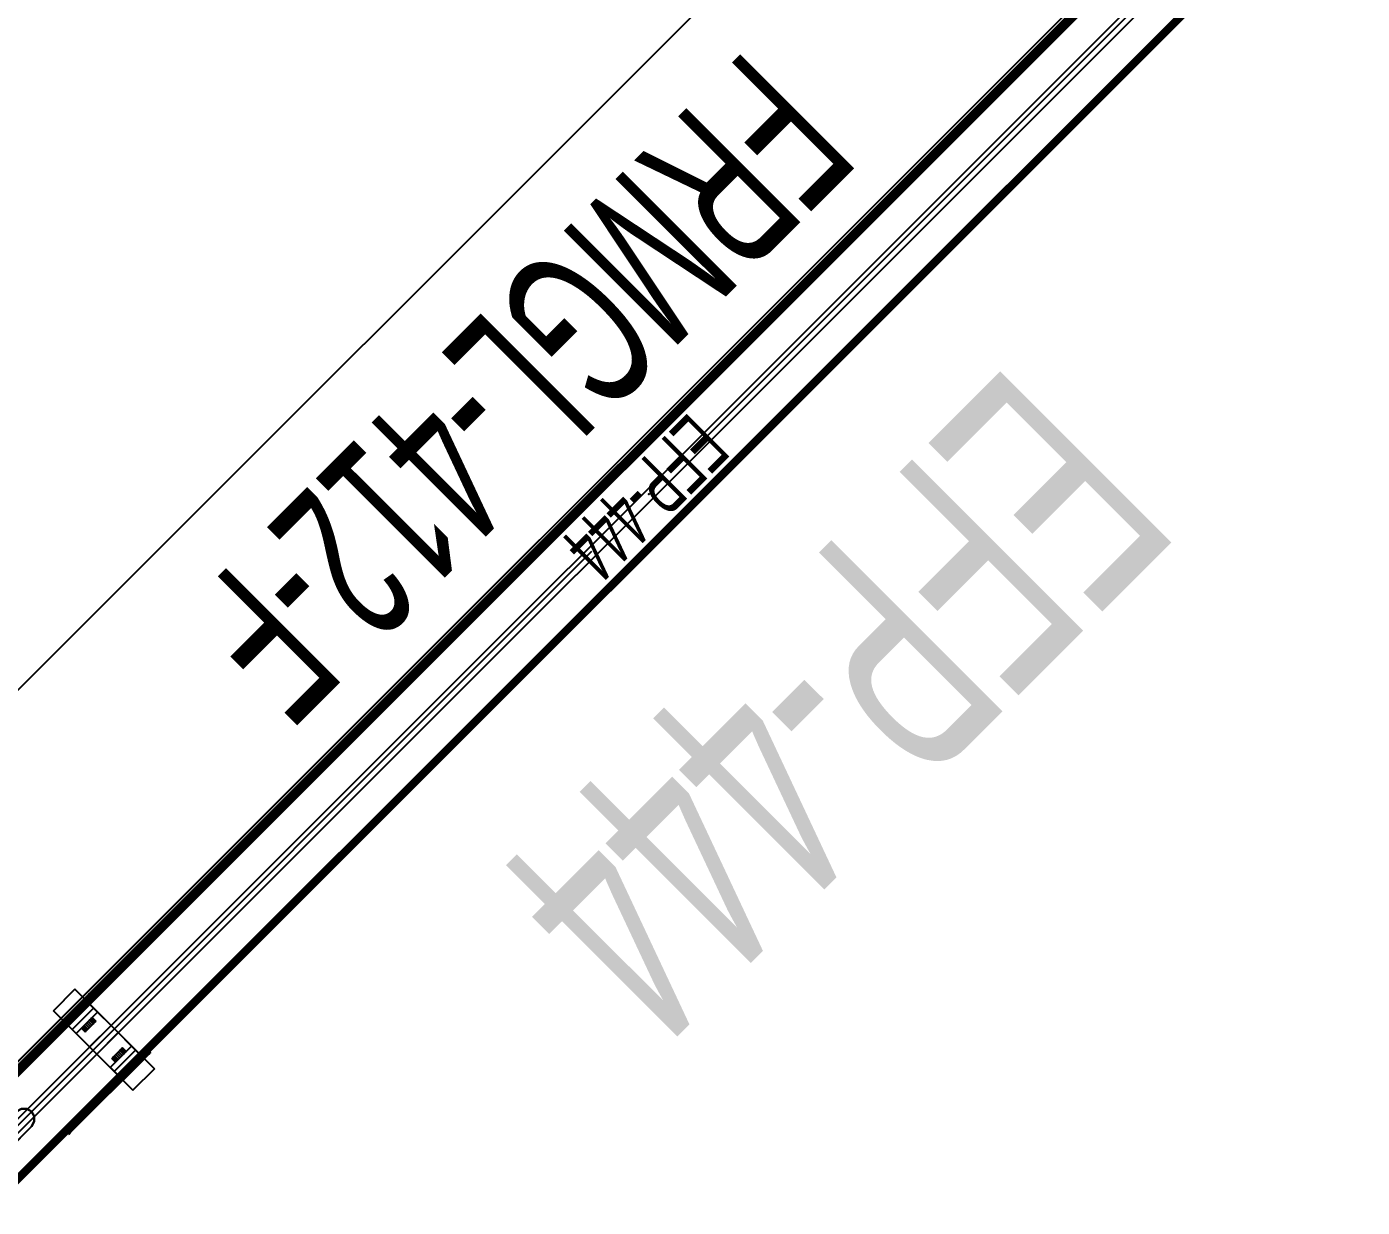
# Model space of a CAD drawing. Extents: x -170 to 1783, y -20 to 1205.
# Drawn here: x 38.51 to 71.61, y 391.3 to 420.57 of the extents above; entities that cross this region are included whole.
import ezdxf
from ezdxf.enums import TextEntityAlignment as Align

# ---------------------------------------------------------------- set-up
doc = ezdxf.new("R2010")
doc.units = 0
doc.header["$LTSCALE"] = 96
doc.header["$MEASUREMENT"] = 0
for name, color, linetype in [('A-FURN-3-PANEL-KNOCK', 7, 'Continuous'), ('A-FURN-3-PANEL-RACE', 7, 'Continuous'), ('A-FURN-3-PANEL-SIDE1', 7, 'Continuous'), ('A-FURN-3-PANEL-SIDE2', 7, 'Continuous'), ('A-FURN-3-PANEL-TOPCAP', 7, 'Continuous'), ('A-FURN-3-WKSF-TOP', 7, 'Continuous'), ('A-FURN-3-WKSF-TRIM', 7, 'Continuous'), ('A-FURN-P-PNLS', 7, 'Continuous'), ('A-FURN-P-PNLS-POWR', 7, 'Continuous'), ('A-FURN-P-PNLS-POWR-TEXT', 7, 'Continuous'), ('A-FURN-P-PNLS-TEXT', 7, 'Continuous'), ('A-FURN-P-WKSF', 7, 'Continuous'), ('AFUFI-3-CSPT_3D', 7, 'Continuous'), ('AFUFI-3-RVBK_3D', 7, 'Continuous'), ('AFUPN-3-BTPT', 7, 'Continuous'), ('AFUPN-3-SCGL', 7, 'Continuous'), ('AFUPN-P', 7, 'Continuous'), ('AFUPN-P-TN', 7, 'Continuous'), ('MAIN_FURN', 7, 'Continuous'), ('MAIN_PANEL', 7, 'Continuous'), ('MAIN_STORAGE', 7, 'Continuous'), ('MAIN_WKSURF', 7, 'Continuous'), ('SM', 7, 'Continuous')]:
    doc.layers.add(name, color=color, linetype=linetype)

# ---------------------------------------------------------------- blocks, each defined once
blk = doc.blocks.new('EC-EFP-444')
at = {"layer": 'A-FURN-3-PANEL-KNOCK', "color": 30, "linetype": 'Continuous'}
for points, invisible_edges in [([(42.51, 2.05, 3.54), (42.51, 2.05, 0.94), (45.39, 2.05, 0.94), (45.39, 2.05, 3.54)], 10), ([(42.51, 2.05, 0.94), (42.529, 2.05, 0.87), (45.371, 2.05, 0.87), (45.39, 2.05, 0.94)], 10), ([(45.39, 2.05, 3.54), (45.371, 2.05, 3.61), (42.529, 2.05, 3.61), (42.51, 2.05, 3.54)], 10), ([(42.529, 2.05, 0.87), (42.58, 2.05, 0.819), (45.32, 2.05, 0.819), (45.371, 2.05, 0.87)], 10), ([(45.371, 2.05, 3.61), (45.32, 2.05, 3.662), (42.58, 2.05, 3.662), (42.529, 2.05, 3.61)], 10), ([(42.58, 2.05, 0.819), (42.65, 2.05, 0.8), (45.25, 2.05, 0.8), (45.32, 2.05, 0.819)], 8), ([(45.32, 2.05, 3.662), (45.25, 2.05, 3.68), (42.65, 2.05, 3.68), (42.58, 2.05, 3.662)], 8), ([(42.51, -0.05, 3.54), (45.39, -0.05, 3.54), (45.39, -0.05, 0.94), (42.51, -0.05, 0.94)], 5), ([(42.51, -0.05, 0.94), (45.39, -0.05, 0.94), (45.371, -0.05, 0.87), (42.529, -0.05, 0.87)], 5), ([(45.39, -0.05, 3.54), (42.51, -0.05, 3.54), (42.529, -0.05, 3.61), (45.371, -0.05, 3.61)], 5), ([(45.371, -0.05, 3.61), (42.529, -0.05, 3.61), (42.58, -0.05, 3.662), (45.32, -0.05, 3.662)], 5), ([(42.529, -0.05, 0.87), (45.371, -0.05, 0.87), (45.32, -0.05, 0.819), (42.58, -0.05, 0.819)], 5), ([(42.58, -0.05, 0.819), (45.32, -0.05, 0.819), (45.25, -0.05, 0.8), (42.65, -0.05, 0.8)], 1), ([(45.32, -0.05, 3.662), (42.58, -0.05, 3.662), (42.65, -0.05, 3.68), (45.25, -0.05, 3.68)], 1)]:
    blk.add_3dface(points, dxfattribs=dict(at, invisible_edges=invisible_edges))
at = {"layer": 'A-FURN-3-PANEL-RACE', "color": 40, "linetype": 'Continuous'}
for points, invisible_edges in [([(0.08, 2.013, 3.515), (0.08, 2.013, 0.396), (47.92, 2.013, 0.396), (47.92, 2.013, 3.515)], 8), ([(0.5, 1.575, 0.396), (47.5, 1.575, 0.396), (0.08, 2.013, 0.396), (0.08, 1.575, 0.396)], 3), ([(47.5, 1.575, 0.396), (47.92, 1.575, 0.396), (47.92, 2.013, 0.396), (0.08, 2.013, 0.396)], 8), ([(0.6, 2.013, 4.085), (0.6, 2.013, 3.515), (47.4, 2.013, 3.515), (47.4, 2.013, 4.085)], 2), ([(47.86, 1.953, 0.456), (0.14, 1.953, 0.456), (0.14, 1.953, 3.515), (47.86, 1.953, 3.515)], 4), ([(0.5, 1.575, 0.456), (0.14, 1.575, 0.456), (0.14, 1.953, 0.456), (47.5, 1.575, 0.456)], 12), ([(47.5, 1.575, 0.456), (0.14, 1.953, 0.456), (47.86, 1.953, 0.456), (47.86, 1.575, 0.456)], 1), ([(47.4, 1.953, 3.515), (0.6, 1.953, 3.515), (0.6, 1.953, 4.085), (47.4, 1.953, 4.085)], 1), ([(2.098, 1.263, 0.396), (45.902, 1.263, 0.396), (0.5, 1.575, 0.396), (0.5, 1.263, 0.396)], 3), ([(47.5, 1.263, 0.396), (47.5, 1.575, 0.396), (0.5, 1.575, 0.396), (45.902, 1.263, 0.396)], 6), ([(2.098, 1.263, 0.456), (0.5, 1.263, 0.456), (0.5, 1.575, 0.456), (45.902, 1.263, 0.456)], 12), ([(47.5, 1.263, 0.456), (45.902, 1.263, 0.456), (0.5, 1.575, 0.456), (47.5, 1.575, 0.456)], 6), ([(2.098, 1.263, 0.396), (2.229, 1.227, 0.396), (45.771, 1.227, 0.396), (45.902, 1.263, 0.396)], 10), ([(2.098, 1.263, 0.456), (45.902, 1.263, 0.456), (45.771, 1.227, 0.456), (2.229, 1.227, 0.456)], 5), ([(2.229, 1.227, 0.456), (45.771, 1.227, 0.456), (45.675, 1.131, 0.456), (2.325, 1.131, 0.456)], 5), ([(2.229, 1.227, 0.396), (2.325, 1.131, 0.396), (45.675, 1.131, 0.396), (45.771, 1.227, 0.396)], 10), ([(2.325, 1.131, 0.396), (2.36, 1, 0.396), (45.639, 1, 0.396), (45.675, 1.131, 0.396)], 10), ([(2.325, 1.131, 0.456), (45.675, 1.131, 0.456), (45.639, 1, 0.456), (2.36, 1, 0.456)], 5), ([(2.36, 1, 0.396), (2.325, 0.869, 0.396), (45.675, 0.869, 0.396), (45.639, 1, 0.396)], 10), ([(2.36, 1, 0.456), (45.639, 1, 0.456), (45.675, 0.869, 0.456), (2.325, 0.869, 0.456)], 5), ([(0.5, 0.738, 0.456), (2.098, 0.738, 0.456), (47.5, 0.425, 0.456), (0.5, 0.425, 0.456)], 6), ([(0.5, 0.738, 0.396), (0.5, 0.425, 0.396), (47.5, 0.425, 0.396), (2.098, 0.738, 0.396)], 6), ([(2.098, 0.738, 0.456), (2.229, 0.773, 0.456), (45.771, 0.773, 0.456), (45.902, 0.738, 0.456)], 10), ([(2.098, 0.738, 0.396), (45.902, 0.738, 0.396), (45.771, 0.773, 0.396), (2.229, 0.773, 0.396)], 5), ([(45.902, 0.738, 0.456), (47.5, 0.738, 0.456), (47.5, 0.425, 0.456), (2.098, 0.738, 0.456)], 12), ([(45.902, 0.738, 0.396), (2.098, 0.738, 0.396), (47.5, 0.425, 0.396), (47.5, 0.738, 0.396)], 3), ([(2.325, 0.869, 0.456), (45.675, 0.869, 0.456), (45.771, 0.773, 0.456), (2.229, 0.773, 0.456)], 5), ([(2.325, 0.869, 0.396), (2.229, 0.773, 0.396), (45.771, 0.773, 0.396), (45.675, 0.869, 0.396)], 10), ([(0.5, 0.425, 0.396), (0.08, 0.425, 0.396), (0.08, -0.013, 0.396), (47.92, -0.013, 0.396)], 8), ([(0.5, 0.425, 0.456), (47.86, 0.047, 0.456), (0.14, 0.047, 0.456), (0.14, 0.425, 0.456)], 1), ([(47.5, 0.425, 0.396), (0.5, 0.425, 0.396), (47.92, -0.013, 0.396), (47.92, 0.425, 0.396)], 3), ([(47.5, 0.425, 0.456), (47.86, 0.425, 0.456), (47.86, 0.047, 0.456), (0.5, 0.425, 0.456)], 12), ([(0.14, 0.047, 0.456), (47.86, 0.047, 0.456), (47.86, 0.047, 3.515), (0.14, 0.047, 3.515)], 4), ([(0.6, 0.047, 3.515), (47.4, 0.047, 3.515), (47.4, 0.047, 4.085), (0.6, 0.047, 4.085)], 1), ([(47.92, -0.013, 3.515), (47.92, -0.013, 0.396), (0.08, -0.013, 0.396), (0.08, -0.013, 3.515)], 8), ([(47.4, -0.013, 4.085), (47.4, -0.013, 3.515), (0.6, -0.013, 3.515), (0.6, -0.013, 4.085)], 2)]:
    blk.add_3dface(points, dxfattribs=dict(at, invisible_edges=invisible_edges))
for points in [[(0.6, 2.007, 4.125), (0.6, 2.013, 4.085), (47.4, 2.013, 4.085), (47.4, 2.007, 4.125)], [(0.6, 1.992, 4.162), (0.6, 2.007, 4.125), (47.4, 2.007, 4.125), (47.4, 1.992, 4.162)], [(0.6, 1.967, 4.194), (0.6, 1.992, 4.162), (47.4, 1.992, 4.162), (47.4, 1.967, 4.194)], [(0.6, 1.935, 4.219), (0.6, 1.967, 4.194), (47.4, 1.967, 4.194), (47.4, 1.935, 4.219)], [(47.4, 1.949, 4.109), (47.4, 1.953, 4.085), (0.6, 1.953, 4.085), (0.6, 1.949, 4.109)], [(47.4, 1.94, 4.132), (47.4, 1.949, 4.109), (0.6, 1.949, 4.109), (0.6, 1.94, 4.132)], [(47.4, 1.925, 4.152), (47.4, 1.94, 4.132), (0.6, 1.94, 4.132), (0.6, 1.925, 4.152)], [(0.6, 1.898, 4.234), (0.6, 1.935, 4.219), (47.4, 1.935, 4.219), (47.4, 1.898, 4.234)], [(47.4, 1.905, 4.167), (47.4, 1.925, 4.152), (0.6, 1.925, 4.152), (0.6, 1.905, 4.167)], [(47.4, 1.882, 4.176), (47.4, 1.905, 4.167), (0.6, 1.905, 4.167), (0.6, 1.882, 4.176)], [(0.6, 1.858, 4.24), (0.6, 1.898, 4.234), (47.4, 1.898, 4.234), (47.4, 1.858, 4.24)], [(47.4, 1.858, 4.18), (47.4, 1.882, 4.176), (0.6, 1.882, 4.176), (0.6, 1.858, 4.18)], [(0.6, 1.858, 4.18), (0.6, 1.858, 4.24), (47.4, 1.858, 4.24), (47.4, 1.858, 4.18)], [(45.639, 1, 0.456), (45.675, 1.131, 0.456), (45.675, 1.131, 0.396), (45.639, 1, 0.396)], [(45.675, 0.869, 0.456), (45.639, 1, 0.456), (45.639, 1, 0.396), (45.675, 0.869, 0.396)], [(45.675, 1.131, 0.456), (45.771, 1.227, 0.456), (45.771, 1.227, 0.396), (45.675, 1.131, 0.396)], [(45.771, 1.227, 0.456), (45.902, 1.263, 0.456), (45.902, 1.263, 0.396), (45.771, 1.227, 0.396)], [(47.5, 1.263, 0.456), (47.5, 1.263, 0.396), (45.902, 1.263, 0.396), (45.902, 1.263, 0.456)], [(45.771, 0.773, 0.456), (45.675, 0.869, 0.456), (45.675, 0.869, 0.396), (45.771, 0.773, 0.396)], [(47.4, 0.142, 4.18), (47.4, 0.142, 4.24), (0.6, 0.142, 4.24), (0.6, 0.142, 4.18)], [(47.4, 0.142, 4.24), (47.4, 0.102, 4.234), (0.6, 0.102, 4.234), (0.6, 0.142, 4.24)], [(0.6, 0.142, 4.18), (0.6, 0.118, 4.176), (47.4, 0.118, 4.176), (47.4, 0.142, 4.18)], [(0.6, 0.118, 4.176), (0.6, 0.095, 4.167), (47.4, 0.095, 4.167), (47.4, 0.118, 4.176)], [(47.4, 0.102, 4.234), (47.4, 0.065, 4.219), (0.6, 0.065, 4.219), (0.6, 0.102, 4.234)], [(0.6, 0.095, 4.167), (0.6, 0.075, 4.152), (47.4, 0.075, 4.152), (47.4, 0.095, 4.167)], [(0.6, 0.075, 4.152), (0.6, 0.06, 4.132), (47.4, 0.06, 4.132), (47.4, 0.075, 4.152)], [(47.4, 0.065, 4.219), (47.4, 0.033, 4.194), (0.6, 0.033, 4.194), (0.6, 0.065, 4.219)], [(0.6, 0.06, 4.132), (0.6, 0.051, 4.109), (47.4, 0.051, 4.109), (47.4, 0.06, 4.132)], [(0.6, 0.051, 4.109), (0.6, 0.047, 4.085), (47.4, 0.047, 4.085), (47.4, 0.051, 4.109)], [(47.4, 0.033, 4.194), (47.4, 0.008, 4.162), (0.6, 0.008, 4.162), (0.6, 0.033, 4.194)], [(47.4, 0.008, 4.162), (47.4, -0.007, 4.125), (0.6, -0.007, 4.125), (0.6, 0.008, 4.162)], [(47.4, -0.007, 4.125), (47.4, -0.013, 4.085), (0.6, -0.013, 4.085), (0.6, -0.007, 4.125)]]:
    blk.add_3dface(points, dxfattribs=at)
at = {"layer": 'A-FURN-3-PANEL-SIDE1', "color": 7, "linetype": 'Continuous'}
for points in [[(47.322, 1.955, 43.74), (47.323, 0.045, 43.74), (0.678, 0.045, 43.74), (0.678, 1.955, 43.74)], [(47.322, 0.045, 4.24), (47.322, 1.955, 4.24), (0.678, 1.955, 4.24), (0.678, 0.045, 4.24)], [(47.323, 0.045, 43.74), (47.322, 0.045, 4.24), (0.678, 0.045, 4.24), (0.678, 0.045, 43.74)]]:
    blk.add_3dface(points, dxfattribs=at)
at = {"layer": 'A-FURN-3-PANEL-SIDE2', "color": 7, "linetype": 'Continuous'}
blk.add_3dface([(0.678, 1.955, 43.74), (0.678, 1.955, 4.24), (47.322, 1.955, 4.24), (47.322, 1.955, 43.74)], dxfattribs=at)
at = {"layer": 'A-FURN-3-PANEL-TOPCAP', "color": 60, "linetype": 'Continuous'}
for points, invisible_edges in [([(0.76, 2.02, 44.286), (0.76, 2.02, 44.161), (47.24, 2.02, 44.161), (47.24, 2.02, 44.286)], 5), ([(47.24, 2, 44.141), (47.24, 2.02, 44.161), (0.76, 2.02, 44.161), (0.76, 2, 44.141)], 5), ([(47.24, 2.02, 44.036), (47.24, 2, 44.056), (0.76, 2, 44.056), (0.76, 2.02, 44.036)], 5), ([(0.76, 2.02, 44.036), (0.815, 2.02, 43.774), (47.185, 2.02, 43.774), (47.24, 2.02, 44.036)], 5), ([(0.76, 2, 44.141), (0.76, 2, 44.056), (47.24, 2, 44.056), (47.24, 2, 44.141)], 5), ([(47.185, 2.02, 43.774), (0.815, 2.02, 43.774), (0.815, 1.986, 43.74), (47.185, 1.986, 43.74)], 10), ([(0.815, 0.045, 43.74), (0.815, -0.02, 43.774), (47.185, 0.014, 43.74), (47.185, 0.045, 43.74)], 1), ([(47.185, -0.02, 43.774), (47.185, 0.014, 43.74), (0.815, 0.014, 43.74), (0.815, -0.02, 43.774)], 5), ([(0.76, -0.02, 44.161), (47.24, -0.02, 44.161), (47.24, 0, 44.141), (0.76, 0, 44.141)], 10), ([(47.24, 0, 44.056), (0.76, 0, 44.056), (0.76, 0, 44.141), (47.24, 0, 44.141)], 10), ([(0.76, 0, 44.056), (47.24, 0, 44.056), (47.24, -0.02, 44.036), (0.76, -0.02, 44.036)], 10), ([(0.76, -0.02, 44.161), (0.76, -0.02, 44.286), (47.24, -0.02, 44.286), (47.24, -0.02, 44.161)], 5), ([(47.185, -0.02, 43.774), (0.815, -0.02, 43.774), (0.76, -0.02, 44.036), (47.24, -0.02, 44.036)], 10)]:
    blk.add_3dface(points, dxfattribs=dict(at, invisible_edges=invisible_edges))
for points in [[(47.24, 2.02, 44.286), (47.24, 2.015, 44.31), (0.76, 2.015, 44.31), (0.76, 2.02, 44.286)], [(47.24, 2.015, 44.31), (47.24, 2.001, 44.331), (0.76, 2.001, 44.331), (0.76, 2.015, 44.31)], [(47.24, 2.001, 44.331), (47.24, 1.98, 44.345), (0.76, 1.98, 44.345), (0.76, 2.001, 44.331)], [(47.185, 1.955, 43.74), (47.185, 1.986, 43.74), (0.815, 1.986, 43.74), (0.815, 1.955, 43.74)], [(47.24, 1.98, 44.345), (47.24, 1.956, 44.35), (0.76, 1.956, 44.35), (0.76, 1.98, 44.345)], [(0.76, 0.044, 44.35), (0.76, 1.956, 44.35), (47.24, 1.956, 44.35), (47.24, 0.044, 44.35)], [(0.76, 0.02, 44.345), (0.76, 0.044, 44.35), (47.24, 0.044, 44.35), (47.24, 0.02, 44.345)], [(0.76, -0.001, 44.331), (0.76, 0.02, 44.345), (47.24, 0.02, 44.345), (47.24, -0.001, 44.331)], [(0.76, -0.015, 44.31), (0.76, -0.001, 44.331), (47.24, -0.001, 44.331), (47.24, -0.015, 44.31)], [(0.76, -0.02, 44.286), (0.76, -0.015, 44.31), (47.24, -0.015, 44.31), (47.24, -0.02, 44.286)]]:
    blk.add_3dface(points, dxfattribs=at)
at = {"layer": 'A-FURN-P-PNLS', "color": 60, "linetype": 'Continuous'}
for p, q in [((0, 2), (48, 2)), ((48, 0), (0, 0))]:
    blk.add_line(p, q, dxfattribs=at)
at = {"layer": 'A-FURN-P-PNLS-POWR', "color": 1, "linetype": 'Continuous'}
for p, q in [((22, 1), (0, 1)), ((48, 1), (26, 1))]:
    blk.add_line(p, q, dxfattribs=at)
at = {"layer": 'MAIN_PANEL', "color": 7, "linetype": 'Continuous'}
for p in [(43.95, 2), (43.95, 2), (24, 1), (43.95, 0), (43.95, 0)]:
    blk.add_point(p, dxfattribs=at)
at = {"layer": 'A-FURN-P-PNLS-POWR-TEXT', "color": 1, "linetype": 'Continuous', "width": 0.577333}
blk.add_text('EFP-444', height=1.5, dxfattribs=at).set_placement((24.12, 1), align=Align.MIDDLE_CENTER)
at = {"layer": 'A-FURN-P-PNLS-TEXT', "color": 40, "linetype": 'Continuous', "width": 0.577333}
blk.add_text('EFP-444', height=6, dxfattribs=at).set_placement((24.455, 8), align=Align.MIDDLE_CENTER)
blk = doc.blocks.new('EC-WS-424-T')
at = {"layer": 'A-FURN-3-WKSF-TOP', "color": 60, "linetype": 'Continuous', "invisible_edges": 5}
for points in [[(46.632, -0.118, 29), (46.632, -23.882, 29), (1.368, -23.882, 29), (1.368, -0.118, 29)], [(1.368, -0.118, 27.75), (1.368, -23.882, 27.75), (46.632, -23.882, 27.75), (46.632, -0.118, 27.75)]]:
    blk.add_3dface(points, dxfattribs=at)
at = {"layer": 'A-FURN-3-WKSF-TRIM', "color": 40, "linetype": 'Continuous'}
for points in [[(1.368, 0, 28.882), (1.368, 0, 27.868), (46.632, 0, 27.868), (46.632, 0, 28.882)], [(1.368, -0.016, 28.941), (1.368, 0, 28.882), (46.632, 0, 28.882), (46.632, -0.016, 28.941)], [(1.368, 0, 27.868), (1.368, -0.016, 27.809), (46.632, -0.016, 27.809), (46.632, 0, 27.868)], [(1.368, -0.059, 28.984), (1.368, -0.016, 28.941), (46.632, -0.016, 28.941), (46.632, -0.059, 28.984)], [(1.368, -0.016, 27.809), (1.368, -0.059, 27.766), (46.632, -0.059, 27.766), (46.632, -0.016, 27.809)], [(1.368, -0.118, 29), (1.368, -0.059, 28.984), (46.632, -0.059, 28.984), (46.632, -0.118, 29)], [(1.368, -0.059, 27.766), (1.368, -0.118, 27.75), (46.632, -0.118, 27.75), (46.632, -0.059, 27.766)], [(46.632, -23.882, 29), (46.632, -23.941, 28.984), (1.368, -23.941, 28.984), (1.368, -23.882, 29)], [(46.632, -23.941, 27.766), (46.632, -23.882, 27.75), (1.368, -23.882, 27.75), (1.368, -23.941, 27.766)], [(46.632, -23.941, 28.984), (46.632, -23.984, 28.941), (1.368, -23.984, 28.941), (1.368, -23.941, 28.984)], [(46.632, -23.984, 27.809), (46.632, -23.941, 27.766), (1.368, -23.941, 27.766), (1.368, -23.984, 27.809)], [(46.632, -23.984, 28.941), (46.632, -24, 28.882), (1.368, -24, 28.882), (1.368, -23.984, 28.941)], [(46.632, -24, 27.868), (46.632, -23.984, 27.809), (1.368, -23.984, 27.809), (1.368, -24, 27.868)], [(46.632, -24, 28.882), (46.632, -24, 27.868), (1.368, -24, 27.868), (1.368, -24, 28.882)]]:
    blk.add_3dface(points, dxfattribs=at)
at = {"layer": 'A-FURN-P-WKSF', "color": 7, "linetype": 'Continuous'}
blk.add_line((1.25, 0), (46.75, 0), dxfattribs=at)
blk = doc.blocks.new('EC-HP-LF-230')
at = {"layer": 'AFUFI-3-CSPT_3D', "color": 60, "linetype": 'Continuous'}
for points, invisible_edges in [([(0, 17.375, 27.125), (30, 17.375, 27.125), (0, 17.375, 27.75)], 2), ([(30, 17.375, 27.125), (30, 17.375, 27.75), (0, 17.375, 27.75)], 12), ([(30, 17.375), (30, 17.375, 27.125), (0, 17.375, 27.125)], 12), ([(0, 17.375), (30, 17.375), (0, 17.375, 27.125)], 2), ([(30, 17.375), (0, 17.375), (0, 0)], 12), ([(30, 0), (30, 17.375), (0, 0)], 2), ([(0, 17.375, 27.75), (30, 0, 27.75), (0, 0, 27.75)], 1), ([(0, 17.375, 27.125), (0, 0, 27.125), (30, 0, 27.125)], 12), ([(30, 17.375, 27.125), (0, 17.375, 27.125), (0, 0, 27.125)], 12), ([(0, 17.375, 27.75), (30, 17.375, 27.75), (30, 0, 27.75)], 12), ([(0, 17.375, 27.125), (30, 0, 27.125), (30, 17.375, 27.125)], 1), ([(30, 0, 27.125), (30, 17.375, 27.125), (0, 0, 27.125)], 2), ([(0.675, 0, 25.55), (29.325, 0, 25.55), (29.325, 0.771, 25.55)], 12), ([(0.675, 0, 25.55), (29.325, 0.771, 25.55), (0.675, 0.771, 25.55)], 1), ([(29.325, 0, 1.175), (0.675, 0, 1.175), (0.675, 0.771, 1.175)], 12), ([(29.325, 0, 1.175), (0.675, 0.771, 1.175), (29.325, 0.771, 1.175)], 1), ([(0, 0, 27.125), (0, 0, 27.75), (30, 0, 27.75)], 12), ([(30, 0, 27.125), (0, 0, 27.125), (30, 0, 27.75)], 2), ([(30, 0), (0, 0), (0.675, 0, 1.15)], 14), ([(0, 0, 27.125), (30, 0, 27.125), (29.325, 0, 25.55)], 14), ([(0.675, 0, 25.55), (0, 0, 27.125), (29.325, 0, 25.55)], 3), ([(29.325, 0, 1.175), (30, 0), (0.675, 0, 1.175)], 3)]:
    blk.add_3dface(points, dxfattribs=dict(at, invisible_edges=invisible_edges))
for points in [[(0.8, 0, 25.425), (0.8, 0.62, 25.425), (29.2, 0.62, 25.425), (29.2, 0, 25.425)], [(0.8, 0.62, 13.425), (29.2, 0.62, 13.425), (29.2, 0.62, 24.987), (0.8, 0.62, 24.987)], [(0.8, 0, 13.3), (0.8, 0.62, 13.3), (29.2, 0.62, 13.3), (29.2, 0, 13.3)], [(0.8, 0.62, 1.3), (29.2, 0.62, 1.3), (29.2, 0.62, 12.862), (0.8, 0.62, 12.862)], [(29.2, 0.558, 24.987), (29.2, 0, 24.363), (0.8, 0, 24.363), (0.8, 0.558, 24.987)], [(0.8, 0.558, 25.362), (0.8, 0.063, 25.362), (29.2, 0.063, 25.362), (29.2, 0.558, 25.362)], [(0.8, 0.558, 25.362), (29.2, 0.558, 25.362), (29.2, 0.558, 24.987), (0.8, 0.558, 24.987)], [(29.2, 0.558, 12.862), (29.2, 0, 12.237), (0.8, 0, 12.237), (0.8, 0.558, 12.862)], [(0.8, 0.558, 13.237), (0.8, 0.063, 13.237), (29.2, 0.063, 13.237), (29.2, 0.558, 13.237)], [(0.8, 0.558, 13.237), (29.2, 0.558, 13.237), (29.2, 0.558, 12.862), (0.8, 0.558, 12.862)], [(29.2, 0, 25.175), (29.2, 0.063, 25.175), (0.8, 0.063, 25.175), (0.8, 0, 25.175)], [(29.2, 0, 13.05), (29.2, 0.063, 13.05), (0.8, 0.063, 13.05), (0.8, 0, 13.05)], [(0.8, 0, 25.175), (0.8, 0, 25.425), (29.2, 0, 25.425), (29.2, 0, 25.175)], [(29.2, 0, 24.363), (29.2, 0, 13.425), (0.8, 0, 13.425), (0.8, 0, 24.363)], [(0.8, 0, 13.05), (0.8, 0, 13.3), (29.2, 0, 13.3), (29.2, 0, 13.05)], [(29.2, 0, 12.237), (29.2, 0, 1.3), (0.8, 0, 1.3), (0.8, 0, 12.237)]]:
    blk.add_3dface(points, dxfattribs=at)
at = {"layer": 'AFUFI-3-RVBK_3D', "color": 60, "linetype": 'Continuous'}
for points, invisible_edges in [([(0.675, 0.771, 1.175), (0.675, 0.771, 25.55), (29.325, 0.771, 25.55)], 12), ([(0.675, 0.771, 1.175), (29.325, 0.771, 25.55), (29.325, 0.771, 1.175)], 1)]:
    blk.add_3dface(points, dxfattribs=dict(at, invisible_edges=invisible_edges))
at = {"layer": 'SM', "color": 60, "linetype": 'Continuous'}
blk.add_line((30, 17.375), (0, 17.375), dxfattribs=at)
blk = doc.blocks.new('EC-FRMGL-412-F')
at = {"layer": 'AFUPN-3-BTPT', "color": 132, "linetype": 'Continuous'}
for points, invisible_edges in [([(42.75, 1.735, 28.219), (42.75, 2.395, 28.219), (42.75, 1.735, 28.819)], 2), ([(42.75, 2.045, 28.819), (42.75, 1.735, 28.819), (42.75, 2.395, 28.219)], 14), ([(42.75, 2.395, 30.374), (42.75, 2.045, 28.819), (42.75, 2.395, 28.219)], 3), ([(42.75, 2.045, 29.999), (42.75, 2.045, 28.819), (42.75, 2.395, 30.374)], 14), ([(42.75, 1.595, 30.374), (42.75, 2.045, 29.999), (42.75, 2.395, 30.374)], 3), ([(43.5, 2.395, 28.219), (42.75, 2.395, 28.219), (43.5, 1.735, 28.219)], 2), ([(42.75, 1.735, 28.219), (43.5, 1.735, 28.219), (42.75, 2.395, 28.219)], 2), ([(42.75, 2.395, 30.374), (42.75, 2.395, 28.219), (43.5, 2.395, 30.374)], 2), ([(43.5, 2.395, 28.219), (43.5, 2.395, 30.374), (42.75, 2.395, 28.219)], 2), ([(42.75, 2.395, 30.374), (43.5, 2.395, 30.374), (42.75, 1.595, 30.374)], 2), ([(43.5, 1.595, 30.374), (42.75, 1.595, 30.374), (43.5, 2.395, 30.374)], 2), ([(43.5, 1.735, 28.219), (43.5, 2.045, 28.819), (43.5, 2.395, 28.219)], 3), ([(43.5, 2.395, 30.374), (43.5, 2.395, 28.219), (43.5, 2.045, 28.819)], 14), ([(43.5, 2.045, 29.999), (43.5, 2.395, 30.374), (43.5, 2.045, 28.819)], 3), ([(43.5, 1.125, 29.999), (43.5, 2.395, 30.374), (43.5, 2.045, 29.999)], 3), ([(43.5, 1.595, 30.374), (43.5, 2.395, 30.374), (43.5, 1.125, 29.999)], 14), ([(42.75, 2.045, 28.819), (42.75, 2.045, 29.999), (43.5, 2.045, 28.819)], 2), ([(43.5, 2.045, 29.999), (43.5, 2.045, 28.819), (42.75, 2.045, 29.999)], 2), ([(42.75, 2.045, 29.999), (42.75, 1.595, 30.374), (42.75, 1.125, 29.999)], 3), ([(42.75, 2.045, 28.819), (43.5, 2.045, 28.819), (42.75, 1.735, 28.819)], 2), ([(43.5, 1.735, 28.819), (42.75, 1.735, 28.819), (43.5, 2.045, 28.819)], 2), ([(42.75, 2.045, 29.999), (42.75, 1.125, 29.999), (43.5, 2.045, 29.999)], 2), ([(43.5, 1.125, 29.999), (43.5, 2.045, 29.999), (42.75, 1.125, 29.999)], 2), ([(43.5, 2.045, 28.819), (43.5, 1.735, 28.219), (43.5, 1.735, 28.819)], 1), ([(42.75, 1.735, 28.219), (42.75, 1.735, 28.819), (43.5, 1.735, 28.219)], 2), ([(43.5, 1.735, 28.819), (43.5, 1.735, 28.219), (42.75, 1.735, 28.819)], 2), ([(42.75, 1.125, 33.499), (42.75, 1.125, 29.999), (42.75, 1.595, 30.374)], 14), ([(42.75, 1.595, 33.499), (42.75, 1.125, 33.499), (42.75, 1.595, 30.374)], 2), ([(42.75, 1.595, 30.374), (42.944, 1.595, 31.547), (42.75, 1.595, 33.499)], 3), ([(43.5, 1.595, 33.499), (42.75, 1.595, 33.499), (42.944, 1.595, 31.547)], 14), ([(42.938, 1.595, 31.499), (42.944, 1.595, 31.547), (42.75, 1.595, 30.374)], 14), ([(43.5, 1.595, 30.374), (42.963, 1.595, 31.405), (42.75, 1.595, 30.374)], 3), ([(42.944, 1.595, 31.45), (42.75, 1.595, 30.374), (42.963, 1.595, 31.405)], 3), ([(42.938, 1.595, 31.499), (42.75, 1.595, 30.374), (42.944, 1.595, 31.45)], 3), ([(42.75, 1.595, 33.499), (43.5, 1.595, 33.499), (42.75, 1.125, 33.499)], 2), ([(43.5, 1.125, 33.499), (42.75, 1.125, 33.499), (43.5, 1.595, 33.499)], 2), ([(42.944, 1.595, 31.45), (42.944, 1.47, 31.45), (42.938, 1.595, 31.499)], 2), ([(42.938, 1.47, 31.499), (42.938, 1.595, 31.499), (42.944, 1.47, 31.45)], 2), ([(42.938, 1.595, 31.499), (42.938, 1.47, 31.499), (42.944, 1.595, 31.547)], 2), ([(42.944, 1.47, 31.547), (42.944, 1.595, 31.547), (42.938, 1.47, 31.499)], 2), ([(42.938, 1.47, 31.499), (42.944, 1.47, 31.45), (42.944, 1.47, 31.547)], 2), ([(42.963, 1.595, 31.592), (43.5, 1.595, 33.499), (42.944, 1.595, 31.547)], 3), ([(42.963, 1.595, 31.405), (42.963, 1.47, 31.405), (42.944, 1.595, 31.45)], 2), ([(42.944, 1.47, 31.45), (42.944, 1.595, 31.45), (42.963, 1.47, 31.405)], 2), ([(42.944, 1.595, 31.547), (42.944, 1.47, 31.547), (42.963, 1.595, 31.592)], 2), ([(42.963, 1.47, 31.592), (42.963, 1.595, 31.592), (42.944, 1.47, 31.547)], 2), ([(42.963, 1.47, 31.592), (42.944, 1.47, 31.547), (42.944, 1.47, 31.45)], 14), ([(42.963, 1.47, 31.405), (42.963, 1.47, 31.592), (42.944, 1.47, 31.45)], 3), ([(42.992, 1.595, 31.631), (43.5, 1.595, 33.499), (42.963, 1.595, 31.592)], 3), ([(42.992, 1.595, 31.366), (42.963, 1.595, 31.405), (43.5, 1.595, 30.374)], 14), ([(42.992, 1.595, 31.366), (42.992, 1.47, 31.366), (42.963, 1.595, 31.405)], 2), ([(42.963, 1.47, 31.405), (42.963, 1.595, 31.405), (42.992, 1.47, 31.366)], 2), ([(42.963, 1.595, 31.592), (42.963, 1.47, 31.592), (42.992, 1.595, 31.631)], 2), ([(42.992, 1.47, 31.631), (42.992, 1.595, 31.631), (42.963, 1.47, 31.592)], 2), ([(42.992, 1.47, 31.631), (42.963, 1.47, 31.592), (42.963, 1.47, 31.405)], 14), ([(42.992, 1.47, 31.366), (42.992, 1.47, 31.631), (42.963, 1.47, 31.405)], 3), ([(43.031, 1.595, 31.661), (43.5, 1.595, 33.499), (42.992, 1.595, 31.631)], 3), ([(43.031, 1.595, 31.336), (42.992, 1.595, 31.366), (43.5, 1.595, 30.374)], 14), ([(42.992, 1.595, 31.366), (43.031, 1.595, 31.336), (42.992, 1.47, 31.366)], 2), ([(43.031, 1.47, 31.336), (42.992, 1.47, 31.366), (43.031, 1.595, 31.336)], 2), ([(42.992, 1.595, 31.631), (42.992, 1.47, 31.631), (43.031, 1.595, 31.661)], 2), ([(43.031, 1.47, 31.661), (43.031, 1.595, 31.661), (42.992, 1.47, 31.631)], 2), ([(43.031, 1.47, 31.661), (42.992, 1.47, 31.631), (42.992, 1.47, 31.366)], 14), ([(43.031, 1.47, 31.336), (43.031, 1.47, 31.661), (42.992, 1.47, 31.366)], 3), ([(43.077, 1.595, 31.68), (43.5, 1.595, 33.499), (43.031, 1.595, 31.661)], 3), ([(43.077, 1.595, 31.317), (43.031, 1.595, 31.336), (43.5, 1.595, 30.374)], 14), ([(43.031, 1.595, 31.336), (43.077, 1.595, 31.317), (43.031, 1.47, 31.336)], 2), ([(43.077, 1.47, 31.317), (43.031, 1.47, 31.336), (43.077, 1.595, 31.317)], 2), ([(43.077, 1.595, 31.68), (43.031, 1.595, 31.661), (43.077, 1.47, 31.68)], 2), ([(43.031, 1.47, 31.661), (43.077, 1.47, 31.68), (43.031, 1.595, 31.661)], 2), ([(43.077, 1.47, 31.68), (43.031, 1.47, 31.661), (43.031, 1.47, 31.336)], 14), ([(43.077, 1.47, 31.317), (43.077, 1.47, 31.68), (43.031, 1.47, 31.336)], 3), ([(43.125, 1.595, 31.686), (43.5, 1.595, 33.499), (43.077, 1.595, 31.68)], 3), ([(43.125, 1.595, 31.311), (43.077, 1.595, 31.317), (43.5, 1.595, 30.374)], 14), ([(43.125, 1.595, 31.686), (43.077, 1.595, 31.68), (43.125, 1.47, 31.686)], 2), ([(43.077, 1.47, 31.68), (43.125, 1.47, 31.686), (43.077, 1.595, 31.68)], 2), ([(43.077, 1.595, 31.317), (43.125, 1.595, 31.311), (43.077, 1.47, 31.317)], 2), ([(43.125, 1.47, 31.311), (43.077, 1.47, 31.317), (43.125, 1.595, 31.311)], 2), ([(43.125, 1.47, 31.686), (43.077, 1.47, 31.68), (43.077, 1.47, 31.317)], 14), ([(43.125, 1.47, 31.311), (43.125, 1.47, 31.686), (43.077, 1.47, 31.317)], 3), ([(43.174, 1.595, 31.68), (43.5, 1.595, 33.499), (43.125, 1.595, 31.686)], 3), ([(43.174, 1.595, 31.317), (43.125, 1.595, 31.311), (43.5, 1.595, 30.374)], 14), ([(43.174, 1.595, 31.68), (43.125, 1.595, 31.686), (43.174, 1.47, 31.68)], 2), ([(43.125, 1.47, 31.686), (43.174, 1.47, 31.68), (43.125, 1.595, 31.686)], 2), ([(43.174, 1.595, 31.317), (43.174, 1.47, 31.317), (43.125, 1.595, 31.311)], 2), ([(43.125, 1.47, 31.311), (43.125, 1.595, 31.311), (43.174, 1.47, 31.317)], 2), ([(43.174, 1.47, 31.68), (43.125, 1.47, 31.686), (43.125, 1.47, 31.311)], 14), ([(43.174, 1.47, 31.317), (43.174, 1.47, 31.68), (43.125, 1.47, 31.311)], 3), ([(43.219, 1.595, 31.661), (43.5, 1.595, 33.499), (43.174, 1.595, 31.68)], 3), ([(43.219, 1.595, 31.336), (43.174, 1.595, 31.317), (43.5, 1.595, 30.374)], 14), ([(43.219, 1.595, 31.661), (43.174, 1.595, 31.68), (43.219, 1.47, 31.661)], 2), ([(43.174, 1.47, 31.68), (43.219, 1.47, 31.661), (43.174, 1.595, 31.68)], 2), ([(43.174, 1.595, 31.317), (43.219, 1.595, 31.336), (43.174, 1.47, 31.317)], 2), ([(43.219, 1.47, 31.336), (43.174, 1.47, 31.317), (43.219, 1.595, 31.336)], 2), ([(43.219, 1.47, 31.661), (43.174, 1.47, 31.68), (43.174, 1.47, 31.317)], 14), ([(43.219, 1.47, 31.336), (43.219, 1.47, 31.661), (43.174, 1.47, 31.317)], 3), ([(43.258, 1.595, 31.631), (43.5, 1.595, 33.499), (43.219, 1.595, 31.661)], 3), ([(43.258, 1.595, 31.366), (43.219, 1.595, 31.336), (43.5, 1.595, 30.374)], 14), ([(43.258, 1.595, 31.631), (43.219, 1.595, 31.661), (43.258, 1.47, 31.631)], 2), ([(43.219, 1.47, 31.661), (43.258, 1.47, 31.631), (43.219, 1.595, 31.661)], 2), ([(43.219, 1.595, 31.336), (43.258, 1.595, 31.366), (43.219, 1.47, 31.336)], 2), ([(43.258, 1.47, 31.366), (43.219, 1.47, 31.336), (43.258, 1.595, 31.366)], 2), ([(43.258, 1.47, 31.631), (43.219, 1.47, 31.661), (43.219, 1.47, 31.336)], 14), ([(43.258, 1.47, 31.366), (43.258, 1.47, 31.631), (43.219, 1.47, 31.336)], 3), ([(43.287, 1.595, 31.592), (43.5, 1.595, 33.499), (43.258, 1.595, 31.631)], 3), ([(43.287, 1.595, 31.405), (43.258, 1.595, 31.366), (43.5, 1.595, 30.374)], 14), ([(43.287, 1.47, 31.592), (43.287, 1.595, 31.592), (43.258, 1.47, 31.631)], 2), ([(43.258, 1.595, 31.631), (43.258, 1.47, 31.631), (43.287, 1.595, 31.592)], 2), ([(43.258, 1.47, 31.366), (43.258, 1.595, 31.366), (43.287, 1.47, 31.405)], 2), ([(43.287, 1.595, 31.405), (43.287, 1.47, 31.405), (43.258, 1.595, 31.366)], 2), ([(43.287, 1.47, 31.592), (43.258, 1.47, 31.631), (43.258, 1.47, 31.366)], 14), ([(43.287, 1.47, 31.405), (43.287, 1.47, 31.592), (43.258, 1.47, 31.366)], 3), ([(43.306, 1.595, 31.547), (43.5, 1.595, 33.499), (43.287, 1.595, 31.592)], 3), ([(43.306, 1.595, 31.45), (43.287, 1.595, 31.405), (43.5, 1.595, 30.374)], 14), ([(43.306, 1.47, 31.547), (43.306, 1.595, 31.547), (43.287, 1.47, 31.592)], 2), ([(43.287, 1.595, 31.592), (43.287, 1.47, 31.592), (43.306, 1.595, 31.547)], 2), ([(43.287, 1.47, 31.405), (43.287, 1.595, 31.405), (43.306, 1.47, 31.45)], 2), ([(43.306, 1.595, 31.45), (43.306, 1.47, 31.45), (43.287, 1.595, 31.405)], 2), ([(43.306, 1.47, 31.547), (43.287, 1.47, 31.592), (43.287, 1.47, 31.405)], 14), ([(43.306, 1.47, 31.45), (43.306, 1.47, 31.547), (43.287, 1.47, 31.405)], 3), ([(43.313, 1.595, 31.499), (43.5, 1.595, 33.499), (43.306, 1.595, 31.547)], 3), ([(43.313, 1.595, 31.499), (43.306, 1.595, 31.45), (43.5, 1.595, 30.374)], 14), ([(43.313, 1.47, 31.499), (43.313, 1.595, 31.499), (43.306, 1.47, 31.547)], 2), ([(43.306, 1.595, 31.547), (43.306, 1.47, 31.547), (43.313, 1.595, 31.499)], 2), ([(43.306, 1.47, 31.45), (43.306, 1.595, 31.45), (43.313, 1.47, 31.499)], 2), ([(43.313, 1.595, 31.499), (43.313, 1.47, 31.499), (43.306, 1.595, 31.45)], 2), ([(43.313, 1.47, 31.499), (43.306, 1.47, 31.547), (43.306, 1.47, 31.45)], 2), ([(43.5, 1.595, 33.499), (43.313, 1.595, 31.499), (43.5, 1.595, 30.374)], 3), ([(43.5, 1.125, 33.499), (43.5, 1.595, 30.374), (43.5, 1.125, 29.999)], 3), ([(43.5, 1.595, 33.499), (43.5, 1.595, 30.374), (43.5, 1.125, 33.499)], 2), ([(42.75, 1.125, 29.999), (42.75, 1.125, 33.499), (43.5, 1.125, 29.999)], 2), ([(43.5, 1.125, 33.499), (43.5, 1.125, 29.999), (42.75, 1.125, 33.499)], 2), ([(43.5, 0.405, 33.499), (42.75, 0.405, 33.499), (43.5, 0.875, 33.499)], 2), ([(42.75, 0.875, 33.499), (43.5, 0.875, 33.499), (42.75, 0.405, 33.499)], 2), ([(43.5, 0.875, 29.999), (43.5, 0.875, 33.499), (42.75, 0.875, 29.999)], 2), ([(42.75, 0.875, 33.499), (42.75, 0.875, 29.999), (43.5, 0.875, 33.499)], 2), ([(43.5, -0.045, 29.999), (43.5, 0.875, 29.999), (42.75, -0.045, 29.999)], 2), ([(42.75, 0.875, 29.999), (42.75, -0.045, 29.999), (43.5, 0.875, 29.999)], 2), ([(42.75, 0.875, 29.999), (42.75, -0.395, 30.374), (42.75, -0.045, 29.999)], 3), ([(42.75, 0.405, 30.374), (42.75, -0.395, 30.374), (42.75, 0.875, 29.999)], 14), ([(42.75, 0.875, 33.499), (42.75, 0.405, 30.374), (42.75, 0.875, 29.999)], 3), ([(42.75, 0.405, 33.499), (42.75, 0.405, 30.374), (42.75, 0.875, 33.499)], 2), ([(43.5, -0.045, 29.999), (43.5, 0.405, 30.374), (43.5, 0.875, 29.999)], 3), ([(43.5, 0.875, 33.499), (43.5, 0.875, 29.999), (43.5, 0.405, 30.374)], 14), ([(43.5, 0.405, 33.499), (43.5, 0.875, 33.499), (43.5, 0.405, 30.374)], 2), ([(43.5, -0.395, 30.374), (42.75, -0.395, 30.374), (43.5, 0.405, 30.374)], 2), ([(42.75, 0.405, 30.374), (43.5, 0.405, 30.374), (42.75, -0.395, 30.374)], 2), ([(42.75, 0.405, 33.499), (43.5, 0.405, 33.499), (43.306, 0.405, 31.547)], 14), ([(43.287, 0.405, 31.592), (42.75, 0.405, 33.499), (43.306, 0.405, 31.547)], 3), ([(43.258, 0.405, 31.631), (42.75, 0.405, 33.499), (43.287, 0.405, 31.592)], 3), ([(43.219, 0.405, 31.661), (42.75, 0.405, 33.499), (43.258, 0.405, 31.631)], 3), ([(43.174, 0.405, 31.68), (42.75, 0.405, 33.499), (43.219, 0.405, 31.661)], 3), ([(43.125, 0.405, 31.686), (42.75, 0.405, 33.499), (43.174, 0.405, 31.68)], 3), ([(43.077, 0.405, 31.68), (42.75, 0.405, 33.499), (43.125, 0.405, 31.686)], 3), ([(43.031, 0.405, 31.661), (42.75, 0.405, 33.499), (43.077, 0.405, 31.68)], 3), ([(42.992, 0.405, 31.631), (42.75, 0.405, 33.499), (43.031, 0.405, 31.661)], 3), ([(42.963, 0.405, 31.592), (42.75, 0.405, 33.499), (42.992, 0.405, 31.631)], 3), ([(42.944, 0.405, 31.547), (42.75, 0.405, 33.499), (42.963, 0.405, 31.592)], 3), ([(42.938, 0.405, 31.499), (42.75, 0.405, 33.499), (42.944, 0.405, 31.547)], 3), ([(42.75, 0.405, 30.374), (43.287, 0.405, 31.405), (43.5, 0.405, 30.374)], 3), ([(43.258, 0.405, 31.366), (43.287, 0.405, 31.405), (42.75, 0.405, 30.374)], 14), ([(43.219, 0.405, 31.336), (43.258, 0.405, 31.366), (42.75, 0.405, 30.374)], 14), ([(43.174, 0.405, 31.317), (43.219, 0.405, 31.336), (42.75, 0.405, 30.374)], 14), ([(43.125, 0.405, 31.311), (43.174, 0.405, 31.317), (42.75, 0.405, 30.374)], 14), ([(43.077, 0.405, 31.317), (43.125, 0.405, 31.311), (42.75, 0.405, 30.374)], 14), ([(43.031, 0.405, 31.336), (43.077, 0.405, 31.317), (42.75, 0.405, 30.374)], 14), ([(42.992, 0.405, 31.366), (43.031, 0.405, 31.336), (42.75, 0.405, 30.374)], 14), ([(42.963, 0.405, 31.405), (42.992, 0.405, 31.366), (42.75, 0.405, 30.374)], 14), ([(42.944, 0.405, 31.45), (42.963, 0.405, 31.405), (42.75, 0.405, 30.374)], 14), ([(42.938, 0.405, 31.499), (42.944, 0.405, 31.45), (42.75, 0.405, 30.374)], 14), ([(42.75, 0.405, 33.499), (42.938, 0.405, 31.499), (42.75, 0.405, 30.374)], 3), ([(42.938, 0.53, 31.499), (42.944, 0.53, 31.547), (42.944, 0.53, 31.45)], 2), ([(42.938, 0.53, 31.499), (42.938, 0.405, 31.499), (42.944, 0.53, 31.547)], 2), ([(42.944, 0.405, 31.547), (42.944, 0.53, 31.547), (42.938, 0.405, 31.499)], 2), ([(42.944, 0.53, 31.45), (42.944, 0.405, 31.45), (42.938, 0.53, 31.499)], 2), ([(42.938, 0.405, 31.499), (42.938, 0.53, 31.499), (42.944, 0.405, 31.45)], 2), ([(42.944, 0.53, 31.547), (42.963, 0.53, 31.592), (42.963, 0.53, 31.405)], 14), ([(42.944, 0.53, 31.45), (42.944, 0.53, 31.547), (42.963, 0.53, 31.405)], 3), ([(42.944, 0.53, 31.547), (42.944, 0.405, 31.547), (42.963, 0.53, 31.592)], 2), ([(42.963, 0.405, 31.592), (42.963, 0.53, 31.592), (42.944, 0.405, 31.547)], 2), ([(42.963, 0.53, 31.405), (42.963, 0.405, 31.405), (42.944, 0.53, 31.45)], 2), ([(42.944, 0.405, 31.45), (42.944, 0.53, 31.45), (42.963, 0.405, 31.405)], 2), ([(42.963, 0.53, 31.592), (42.992, 0.53, 31.631), (42.992, 0.53, 31.366)], 14), ([(42.963, 0.53, 31.405), (42.963, 0.53, 31.592), (42.992, 0.53, 31.366)], 3), ([(42.963, 0.53, 31.592), (42.963, 0.405, 31.592), (42.992, 0.53, 31.631)], 2), ([(42.992, 0.405, 31.631), (42.992, 0.53, 31.631), (42.963, 0.405, 31.592)], 2), ([(42.992, 0.53, 31.366), (42.992, 0.405, 31.366), (42.963, 0.53, 31.405)], 2), ([(42.963, 0.405, 31.405), (42.963, 0.53, 31.405), (42.992, 0.405, 31.366)], 2), ([(42.992, 0.53, 31.631), (43.031, 0.53, 31.661), (43.031, 0.53, 31.336)], 14), ([(42.992, 0.53, 31.366), (42.992, 0.53, 31.631), (43.031, 0.53, 31.336)], 3), ([(42.992, 0.405, 31.631), (43.031, 0.405, 31.661), (42.992, 0.53, 31.631)], 2), ([(43.031, 0.53, 31.661), (42.992, 0.53, 31.631), (43.031, 0.405, 31.661)], 2), ([(43.031, 0.405, 31.336), (42.992, 0.405, 31.366), (43.031, 0.53, 31.336)], 2), ([(42.992, 0.53, 31.366), (43.031, 0.53, 31.336), (42.992, 0.405, 31.366)], 2), ([(43.031, 0.53, 31.661), (43.077, 0.53, 31.68), (43.077, 0.53, 31.317)], 14), ([(43.031, 0.53, 31.336), (43.031, 0.53, 31.661), (43.077, 0.53, 31.317)], 3), ([(43.031, 0.405, 31.661), (43.077, 0.405, 31.68), (43.031, 0.53, 31.661)], 2), ([(43.077, 0.53, 31.68), (43.031, 0.53, 31.661), (43.077, 0.405, 31.68)], 2), ([(43.077, 0.405, 31.317), (43.031, 0.405, 31.336), (43.077, 0.53, 31.317)], 2), ([(43.031, 0.53, 31.336), (43.077, 0.53, 31.317), (43.031, 0.405, 31.336)], 2), ([(43.077, 0.53, 31.68), (43.125, 0.53, 31.686), (43.125, 0.53, 31.311)], 14), ([(43.077, 0.53, 31.317), (43.077, 0.53, 31.68), (43.125, 0.53, 31.311)], 3), ([(43.077, 0.405, 31.68), (43.125, 0.405, 31.686), (43.077, 0.53, 31.68)], 2), ([(43.125, 0.53, 31.686), (43.077, 0.53, 31.68), (43.125, 0.405, 31.686)], 2), ([(43.077, 0.405, 31.317), (43.077, 0.53, 31.317), (43.125, 0.405, 31.311)], 2), ([(43.125, 0.53, 31.311), (43.125, 0.405, 31.311), (43.077, 0.53, 31.317)], 2), ([(43.125, 0.53, 31.686), (43.174, 0.53, 31.68), (43.174, 0.53, 31.317)], 14), ([(43.125, 0.53, 31.311), (43.125, 0.53, 31.686), (43.174, 0.53, 31.317)], 3), ([(43.125, 0.405, 31.686), (43.174, 0.405, 31.68), (43.125, 0.53, 31.686)], 2), ([(43.174, 0.53, 31.68), (43.125, 0.53, 31.686), (43.174, 0.405, 31.68)], 2), ([(43.174, 0.405, 31.317), (43.125, 0.405, 31.311), (43.174, 0.53, 31.317)], 2), ([(43.125, 0.53, 31.311), (43.174, 0.53, 31.317), (43.125, 0.405, 31.311)], 2), ([(43.174, 0.53, 31.68), (43.219, 0.53, 31.661), (43.219, 0.53, 31.336)], 14), ([(43.174, 0.53, 31.317), (43.174, 0.53, 31.68), (43.219, 0.53, 31.336)], 3), ([(43.219, 0.405, 31.336), (43.174, 0.405, 31.317), (43.219, 0.53, 31.336)], 2), ([(43.174, 0.53, 31.317), (43.219, 0.53, 31.336), (43.174, 0.405, 31.317)], 2), ([(43.174, 0.405, 31.68), (43.219, 0.405, 31.661), (43.174, 0.53, 31.68)], 2), ([(43.219, 0.53, 31.661), (43.174, 0.53, 31.68), (43.219, 0.405, 31.661)], 2), ([(43.219, 0.53, 31.661), (43.258, 0.53, 31.631), (43.258, 0.53, 31.366)], 14), ([(43.219, 0.53, 31.336), (43.219, 0.53, 31.661), (43.258, 0.53, 31.366)], 3), ([(43.258, 0.405, 31.366), (43.219, 0.405, 31.336), (43.258, 0.53, 31.366)], 2), ([(43.219, 0.53, 31.336), (43.258, 0.53, 31.366), (43.219, 0.405, 31.336)], 2), ([(43.258, 0.405, 31.631), (43.258, 0.53, 31.631), (43.219, 0.405, 31.661)], 2), ([(43.219, 0.53, 31.661), (43.219, 0.405, 31.661), (43.258, 0.53, 31.631)], 2), ([(43.258, 0.53, 31.631), (43.287, 0.53, 31.592), (43.287, 0.53, 31.405)], 14), ([(43.258, 0.53, 31.366), (43.258, 0.53, 31.631), (43.287, 0.53, 31.405)], 3), ([(43.258, 0.405, 31.366), (43.258, 0.53, 31.366), (43.287, 0.405, 31.405)], 2), ([(43.287, 0.53, 31.405), (43.287, 0.405, 31.405), (43.258, 0.53, 31.366)], 2), ([(43.287, 0.405, 31.592), (43.287, 0.53, 31.592), (43.258, 0.405, 31.631)], 2), ([(43.258, 0.53, 31.631), (43.258, 0.405, 31.631), (43.287, 0.53, 31.592)], 2), ([(43.287, 0.53, 31.592), (43.306, 0.53, 31.547), (43.306, 0.53, 31.45)], 14), ([(43.287, 0.53, 31.405), (43.287, 0.53, 31.592), (43.306, 0.53, 31.45)], 3), ([(43.287, 0.405, 31.405), (43.287, 0.53, 31.405), (43.306, 0.405, 31.45)], 2), ([(43.306, 0.53, 31.45), (43.306, 0.405, 31.45), (43.287, 0.53, 31.405)], 2), ([(43.306, 0.405, 31.547), (43.306, 0.53, 31.547), (43.287, 0.405, 31.592)], 2), ([(43.287, 0.53, 31.592), (43.287, 0.405, 31.592), (43.306, 0.53, 31.547)], 2), ([(43.306, 0.405, 31.45), (43.5, 0.405, 30.374), (43.287, 0.405, 31.405)], 3), ([(43.313, 0.53, 31.499), (43.306, 0.53, 31.45), (43.306, 0.53, 31.547)], 2), ([(43.306, 0.405, 31.45), (43.306, 0.53, 31.45), (43.313, 0.405, 31.499)], 2), ([(43.313, 0.53, 31.499), (43.313, 0.405, 31.499), (43.306, 0.53, 31.45)], 2), ([(43.313, 0.405, 31.499), (43.313, 0.53, 31.499), (43.306, 0.405, 31.547)], 2), ([(43.306, 0.53, 31.547), (43.306, 0.405, 31.547), (43.313, 0.53, 31.499)], 2), ([(43.5, 0.405, 30.374), (43.306, 0.405, 31.547), (43.5, 0.405, 33.499)], 3), ([(43.313, 0.405, 31.499), (43.306, 0.405, 31.547), (43.5, 0.405, 30.374)], 14), ([(43.313, 0.405, 31.499), (43.5, 0.405, 30.374), (43.306, 0.405, 31.45)], 3), ([(43.5, 0.405, 30.374), (43.5, -0.045, 29.999), (43.5, -0.395, 30.374)], 3), ([(43.5, -0.045, 28.819), (42.75, -0.045, 28.819), (43.5, 0.265, 28.819)], 2), ([(42.75, 0.265, 28.819), (43.5, 0.265, 28.819), (42.75, -0.045, 28.819)], 2), ([(43.5, 0.265, 28.219), (43.5, 0.265, 28.819), (42.75, 0.265, 28.219)], 2), ([(42.75, 0.265, 28.819), (42.75, 0.265, 28.219), (43.5, 0.265, 28.819)], 2), ([(42.75, -0.395, 28.219), (43.5, -0.395, 28.219), (42.75, 0.265, 28.219)], 2), ([(43.5, 0.265, 28.219), (42.75, 0.265, 28.219), (43.5, -0.395, 28.219)], 2), ([(42.75, 0.265, 28.219), (42.75, -0.045, 28.819), (42.75, -0.395, 28.219)], 3), ([(42.75, -0.045, 28.819), (42.75, 0.265, 28.219), (42.75, 0.265, 28.819)], 1), ([(43.5, 0.265, 28.219), (43.5, -0.395, 28.219), (43.5, 0.265, 28.819)], 2), ([(43.5, -0.045, 28.819), (43.5, 0.265, 28.819), (43.5, -0.395, 28.219)], 14), ([(43.5, -0.045, 28.819), (43.5, -0.045, 29.999), (42.75, -0.045, 28.819)], 2), ([(42.75, -0.045, 29.999), (42.75, -0.045, 28.819), (43.5, -0.045, 29.999)], 2), ([(42.75, -0.395, 30.374), (42.75, -0.395, 28.219), (42.75, -0.045, 28.819)], 14), ([(42.75, -0.045, 29.999), (42.75, -0.395, 30.374), (42.75, -0.045, 28.819)], 3), ([(43.5, -0.395, 30.374), (43.5, -0.045, 28.819), (43.5, -0.395, 28.219)], 3), ([(43.5, -0.045, 29.999), (43.5, -0.045, 28.819), (43.5, -0.395, 30.374)], 14), ([(43.5, -0.395, 30.374), (43.5, -0.395, 28.219), (42.75, -0.395, 30.374)], 2), ([(42.75, -0.395, 28.219), (42.75, -0.395, 30.374), (43.5, -0.395, 28.219)], 2)]:
    blk.add_3dface(points, dxfattribs=dict(at, invisible_edges=invisible_edges))
at = {"layer": 'AFUPN-3-SCGL', "color": 30, "linetype": 'Continuous', "invisible_edges": 2}
for points in [[(1, 1.125, 29.999), (47, 1.125, 29.999), (1, 1.125, 41.999)], [(47, 1.125, 41.999), (1, 1.125, 41.999), (47, 1.125, 29.999)], [(1, 0.875, 41.999), (1, 1.125, 41.999), (47, 0.875, 41.999)], [(47, 1.125, 41.999), (47, 0.875, 41.999), (1, 1.125, 41.999)], [(1, 1.125, 29.999), (1, 0.875, 29.999), (47, 1.125, 29.999)], [(47, 0.875, 29.999), (47, 1.125, 29.999), (1, 0.875, 29.999)], [(47, 0.875, 29.999), (1, 0.875, 29.999), (47, 0.875, 41.999)], [(1, 0.875, 41.999), (47, 0.875, 41.999), (1, 0.875, 29.999)]]:
    blk.add_3dface(points, dxfattribs=at)
at = {"layer": 'AFUPN-P', "color": 20, "linetype": 'Continuous'}
for p, q in [((42.75, 2.395), (42.75, -0.395)), ((43.5, 2.395), (42.75, 2.395)), ((43.5, -0.395), (43.5, 2.395)), ((47, 1.125), (1, 1.125)), ((1, 0.875), (47, 0.875)), ((42.75, -0.395), (43.5, -0.395))]:
    blk.add_line(p, q, dxfattribs=at)
at = {"layer": 'AFUPN-P-TN', "color": 20, "linetype": 'Continuous', "width": 0.577333}
blk.add_text('FRMGL-412-F', height=4, dxfattribs=at).set_placement((24.399, -5.125), align=Align.CENTER)

msp = doc.modelspace()

# ---------------------------------------------------------------- block references
at = {"layer": 'MAIN_FURN', "color": 47, "linetype": 'Continuous', "rotation": 225}
msp.add_blockref('EC-FRMGL-412-F', (70.21094, 426.65693, 15), dxfattribs=at)
at = {"layer": 'MAIN_PANEL', "color": 47, "linetype": 'Continuous', "rotation": 225}
msp.add_blockref('EC-EFP-444', (70.1972, 426.65921), dxfattribs=at)
at = {"layer": 'MAIN_STORAGE', "color": 47, "linetype": 'Continuous', "rotation": 225}
msp.add_blockref('EC-HP-LF-230', (47.16313, 437.56627), dxfattribs=at)
at = {"layer": 'MAIN_WKSURF', "color": 47, "linetype": 'Continuous', "rotation": 225}
msp.add_blockref('EC-WS-424-T', (70.1972, 426.65921), dxfattribs=at)

doc.saveas('drawing.dxf')
